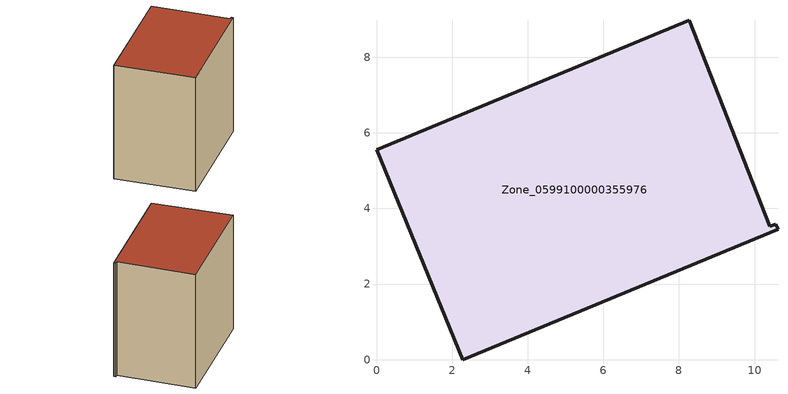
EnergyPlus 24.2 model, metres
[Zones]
Zone_0599100000355976
 floor ground (C_G): 10.56,3.58 10.62,3.44 2.28,0 0,5.55 8.27,8.97 10.4,3.52 z0
 wall outside (C_F): 2.28,0 10.62,3.44 10.56,3.58 10.4,3.52 8.27,8.97 0,5.55 2.28,0 z0:9.08
 roof outside (C_R): 10.62,3.44 10.56,3.58 10.4,3.52 8.27,8.97 0,5.55 2.28,0 z9.08
[BUILDING]
Pand.0599100000355976: North Axis=0; Terrain=City; Loads Convergence Tolerance Value=0.04; Temperature Convergence Tolerance Value=0.4; Solar Distribution=FullExterior; Maximum Number of Warmup Days=25; Minimum Number of Warmup Days=1
[Site:Location]
Rotterdam.The.Hague.AP_ZH_NLD Design_Conditions: Latitude=51.96; Longitude=4.45; Time Zone=1; Elevation=-4.5
[SITE:GROUNDTEMPERATURE:BUILDINGSURFACE]
18, 18, 18, 18, 18, 18, 18, 18, 18, 18, 18, 18
[MATERIAL] Thermal Absorptance=0.9; Solar Absorptance=0.7; Visible Absorptance=0.7
Name | Roughness | Thickness | Conductivity | Density | Specific Heat
G.TI.1992-2005 | MediumSmooth | 0.15 | 0.06 | 540 | 1210
F.TI.1992-2005 | Rough | 0.3 | 0.12 | 1920 | 840
R.TI.1992-2005 | MediumRough | 0.2 | 0.08 | 1500 | 1000
[CONSTRUCTION]
C_G: G.TI.1992-2005
C_F: F.TI.1992-2005
C_R: R.TI.1992-2005
[ZONE]
Zone_0599100000355976: Type=1; Multiplier=1; Ceiling Height=Autocalculate; Volume=Autocalculate; Floor Area=autocalculate; Part of Total Floor Area=Yes
[ZONEINFILTRATION:DESIGNFLOWRATE]
Infil_Zone_0599100000355976: Zone or ZoneList or Space or SpaceList=Zone_0599100000355976; Schedule=AlwaysOn; Design Flow Rate Calculation Method=Flow/Area; Flow Rate per Floor Area=0.0015; Constant Term Coefficient=1; Temperature Term Coefficient=0; Velocity Term Coefficient=0; Velocity Squared Term Coefficient=0
[HVACTEMPLATE:ZONE:IDEALLOADSAIRSYSTEM]
Zone_0599100000355976: Maximum Heating Supply Air Temperature=50; Minimum Cooling Supply Air Temperature=13; Maximum Heating Supply Air Humidity Ratio=0.0156; Minimum Cooling Supply Air Humidity Ratio=0.0077; Heating Limit=NoLimit; Cooling Limit=NoLimit; Dehumidification Control Type=ConstantSensibleHeatRatio; Cooling Sensible Heat Ratio=0.7; Dehumidification Setpoint=60; Humidification Control Type=None; Humidification Setpoint=30; Outdoor Air Method=None; Outdoor Air Flow Rate per Person=0.00944; Outdoor Air Flow Rate per Zone Floor Area=0; Outdoor Air Flow Rate per Zone=0; Demand Controlled Ventilation Type=None; Outdoor Air Economizer Type=NoEconomizer; Heat Recovery Type=None; Sensible Heat Recovery Effectiveness=0.7; Latent Heat Recovery Effectiveness=0.65
[ZONECONTROL:THERMOSTAT]
ThermostatControl_Zone_0599100000355976: Zone or ZoneList=Zone_0599100000355976; Control Type Schedule=DualSetpointControlType; Control 1=Thermostat_Zone_0599100000355976; Temperature Difference Between Cutout And Setpoint=0
[THERMOSTATSETPOINT:DUALSETPOINT]
Thermostat_Zone_0599100000355976: Heating Setpoint Temperature Schedule=HeatingSetpoint_Zone_0599100000355976; Cooling Setpoint Temperature Schedule=CoolingSetpoint_Zone_0599100000355976
[SCHEDULE:COMPACT]
HeatingSetpoint_Zone_0599100000355976: Through: 12/31, For: AllDays, Until: 24:00, 21
CoolingSetpoint_Zone_0599100000355976: Through: 12/31, For: AllDays, Until: 24:00, 24
DualSetpointControlType: Through: 12/31, For: AllDays, Until: 24:00, 4
AlwaysOn: Through: 12/31, For: AllDays, Until: 24:00, 1
